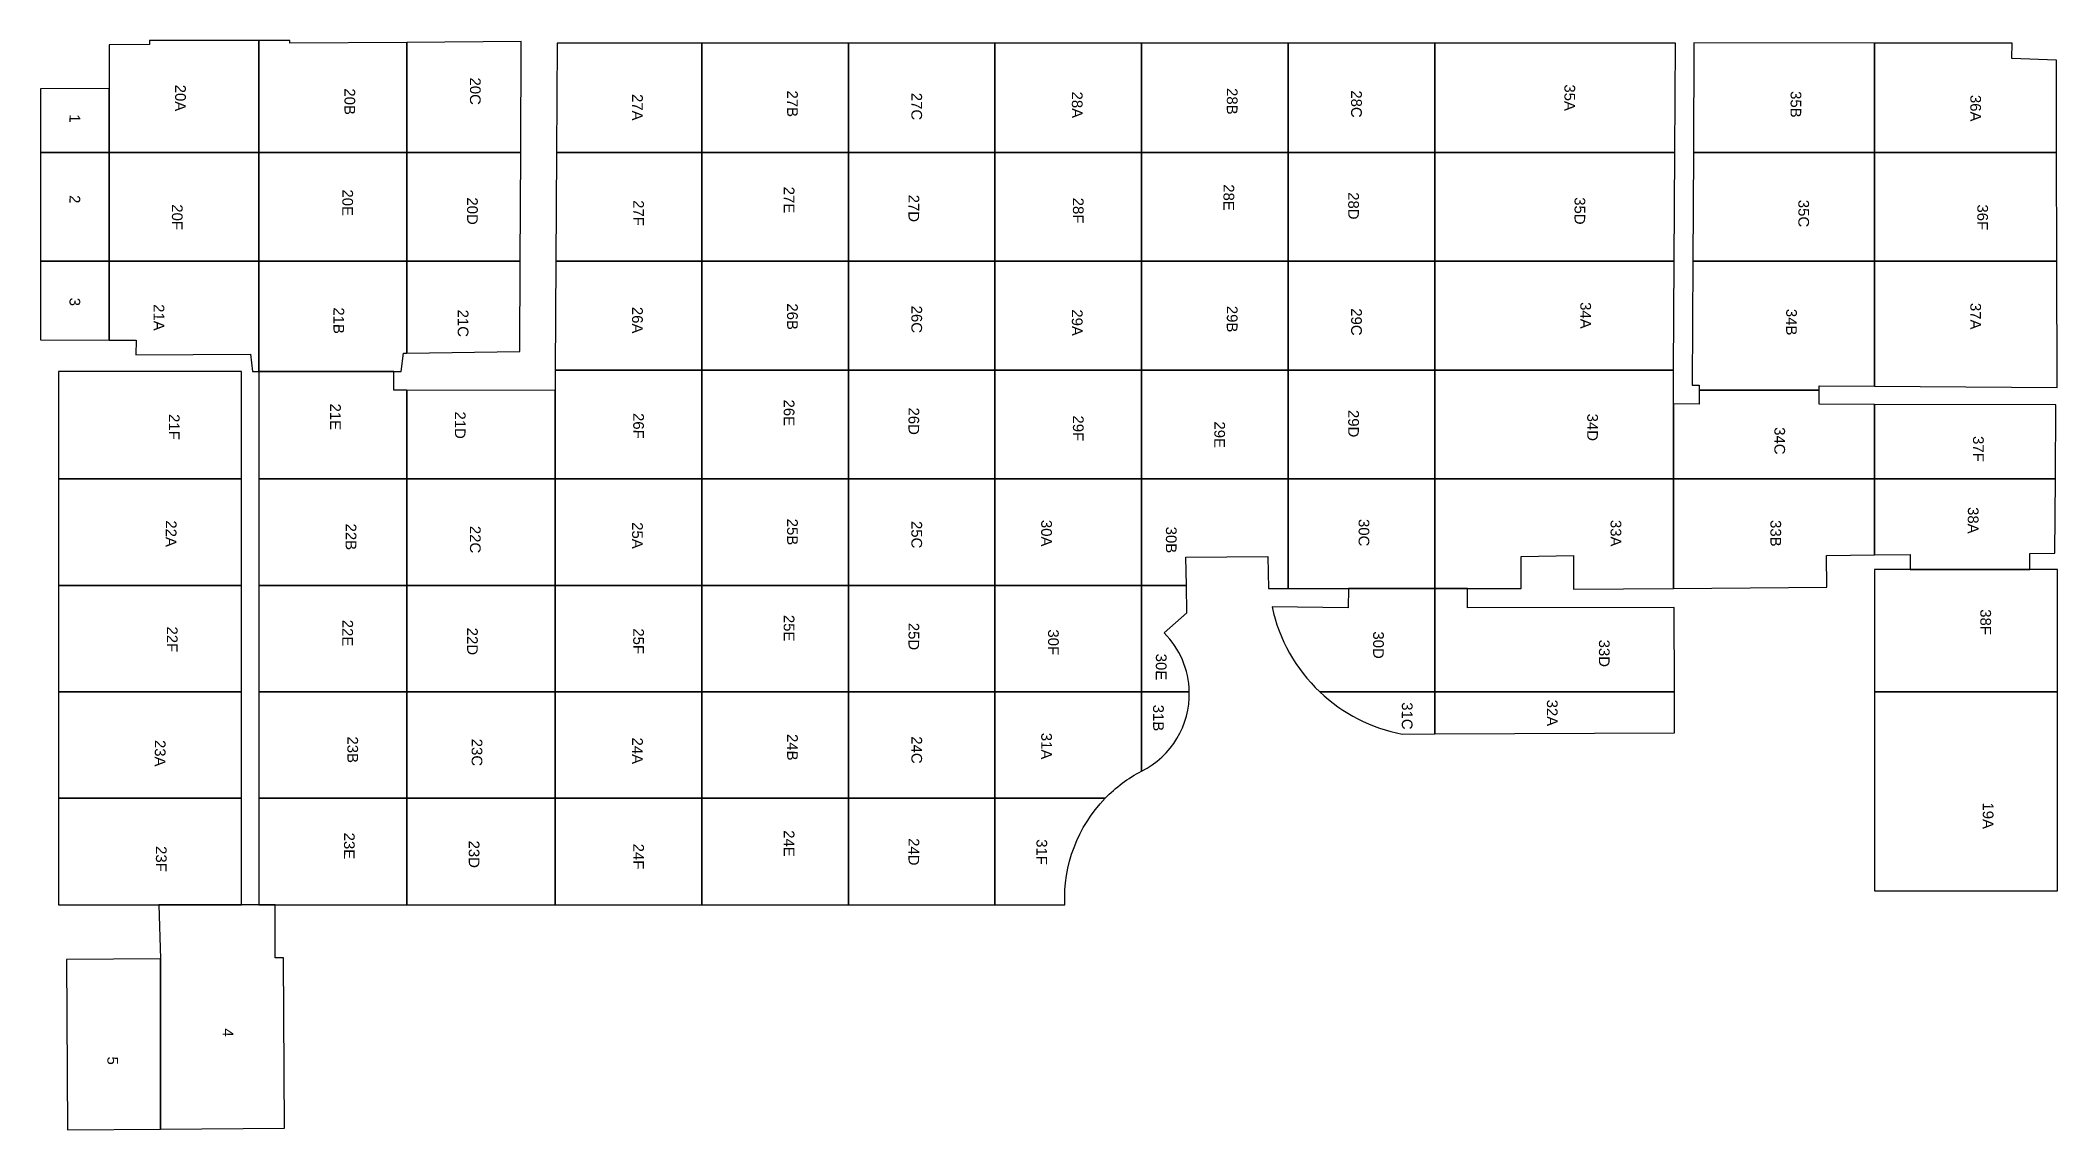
# Model space of a CAD drawing. Header units: millimetres. Extents: x 7599 to 20811, y 884 to 8017.
import ezdxf

# ---------------------------------------------------------------- set-up
doc = ezdxf.new("R2010")
doc.units = ezdxf.units.MM
doc.layers.add('Numerazione lastre', color=4, linetype='Continuous')
doc.layers.add('Polilinee pavimenti', color=7, linetype='Continuous')
doc.styles.get("Standard").update_dxf_attribs({"font": 'arial.ttf'})

msp = doc.modelspace()

# ---------------------------------------------------------------- linework, layer by layer
at = {"layer": 'Polilinee pavimenti'}
for points in [[(9029, 7284), (9029, 8017), (8313, 8017), (8313, 7990), (8049, 7987), (8049, 7284)], [(10000, 7284), (10000, 8004), (9234, 7998), (9234, 8017), (9029, 8017), (9029, 7284)], [(10745, 7284), (10748, 8011), (10000, 8004), (10000, 7284)], [(11931, 7284), (11931, 7998), (10983, 7998), (10979, 7284)], [(12891, 7284), (12891, 7998), (11931, 7998), (11931, 7284)], [(13851, 7284), (13851, 7998), (12891, 7998), (12891, 7284)], [(14811, 7284), (14811, 7998), (13851, 7998), (13851, 7284)], [(15771, 7284), (15771, 7998), (14811, 7998), (14811, 7284)], [(16731, 7284), (16731, 7998), (15771, 7998), (15771, 7284)], [(18304, 7284), (18308, 7998), (16731, 7998), (16731, 7284)], [(19611, 7284), (19611, 8000), (18428, 8001), (18425, 7284)], [(20804, 7284), (20803, 7887), (20511, 7898), (20513, 8000), (19611, 8000), (19611, 7284)], [(8049, 7284), (8049, 7703), (7599, 7701), (7599, 7284)], [(8049, 6571), (8049, 7284), (7599, 7284), (7599, 6571)], [(9029, 6571), (9029, 7284), (8049, 7284), (8049, 6571)], [(10000, 6571), (10000, 7284), (9029, 7284), (9029, 6571)], [(10741, 6571), (10745, 7284), (10000, 7284), (10000, 6571)], [(11931, 6571), (11931, 7284), (10979, 7284), (10975, 6571)], [(12891, 6571), (12891, 7284), (11931, 7284), (11931, 6571)], [(13851, 6571), (13851, 7284), (12891, 7284), (12891, 6571)], [(14811, 6571), (14811, 7284), (13851, 7284), (13851, 6571)], [(15771, 6571), (15771, 7284), (14811, 7284), (14811, 6571)], [(16731, 6571), (16731, 7284), (15771, 7284), (15771, 6571)], [(18300, 6571), (18304, 7284), (16731, 7284), (16731, 6571)], [(19611, 6571), (19611, 7284), (18425, 7284), (18422, 6571)], [(20805, 6571), (20804, 7284), (19611, 7284), (19611, 6571)], [(8049, 6055), (8049, 6571), (7599, 6571), (7599, 6056)], [(8975, 5962), (8988, 5848), (9029, 5848), (9029, 6571), (8049, 6571), (8049, 6055), (8226, 6055), (8225, 5957)], [(9963, 5848), (9977, 5968), (10000, 5968), (10000, 6571), (9029, 6571), (9029, 5848)], [(10739, 5979), (10741, 6571), (10000, 6571), (10000, 5968)], [(11931, 5858), (11931, 6571), (10975, 6571), (10971, 5858)], [(12891, 5858), (12891, 6571), (11931, 6571), (11931, 5858)], [(13851, 5858), (13851, 6571), (12891, 6571), (12891, 5858)], [(14811, 5858), (14811, 6571), (13851, 6571), (13851, 5858)], [(15771, 5858), (15771, 6571), (14811, 6571), (14811, 5858)], [(16731, 5858), (16731, 6571), (15771, 6571), (15771, 5858)], [(18296, 5858), (18300, 6571), (16731, 6571), (16731, 5858)], [(19248, 5727), (19248, 5755), (19611, 5753), (19611, 6571), (18422, 6571), (18418, 5759), (18464, 5759), (18464, 5727)], [(20807, 5745), (20805, 6571), (19611, 6571), (19611, 5753)], [(8917, 5145), (8917, 5848), (7717, 5848), (7717, 5145)], [(10000, 5145), (10000, 5727), (9915, 5727), (9915, 5848), (9029, 5848), (9029, 5145)], [(11931, 5145), (11931, 5858), (10971, 5858), (10971, 5145)], [(12891, 5145), (12891, 5858), (11931, 5858), (11931, 5145)], [(13851, 5145), (13851, 5858), (12891, 5858), (12891, 5145)], [(14811, 5145), (14811, 5858), (13851, 5858), (13851, 5145)], [(15771, 5145), (15771, 5858), (14811, 5858), (14811, 5145)], [(16731, 5145), (16731, 5858), (15771, 5858), (15771, 5145)], [(18296, 5145), (18296, 5858), (16731, 5858), (16731, 5145)], [(10971, 5145), (10971, 5725), (10000, 5727), (10000, 5145)], [(19611, 5145), (19611, 5633), (19248, 5634), (19248, 5727), (18464, 5727), (18463, 5636), (18296, 5637), (18296, 5145)], [(20797, 5145), (20800, 5630), (19611, 5633), (19611, 5145)], [(8917, 4448), (8917, 5145), (7717, 5145), (7717, 4448)], [(10000, 4448), (10000, 5145), (9029, 5145), (9029, 4448)], [(10971, 4448), (10971, 5145), (10000, 5145), (10000, 4448)], [(11931, 4448), (11931, 5145), (10971, 5145), (10971, 4448)], [(12891, 4448), (12891, 5145), (11931, 5145), (11931, 4448)], [(13851, 4448), (13851, 5145), (12891, 5145), (12891, 4448)], [(14811, 4448), (14811, 5145), (13851, 5145), (13851, 4448)], [(15105, 4448), (15101, 4634), (15639, 4638), (15642, 4427), (15771, 4427), (15771, 5145), (14811, 5145), (14811, 4448)], [(16731, 4427), (16731, 5145), (15771, 5145), (15771, 4427)], [(18296, 4428), (18296, 5145), (16731, 5145), (16731, 4427), (17298, 4427), (17298, 4637), (17640, 4644), (17641, 4423)], [(19300, 4436), (19298, 4645), (19611, 4648), (19611, 5145), (18296, 5145), (18296, 4428)], [(20629, 4552), (20629, 4657), (20793, 4659), (20797, 5145), (19611, 5145), (19611, 4648), (19844, 4650), (19844, 4552)], [(20811, 3751), (20811, 4552), (19611, 4552), (19611, 3751)], [(8917, 3751), (8917, 4448), (7717, 4448), (7717, 3751)], [(10000, 3751), (10000, 4448), (9029, 4448), (9029, 3751)], [(10971, 3751), (10971, 4448), (10000, 4448), (10000, 3751)], [(11931, 3751), (11931, 4448), (10971, 4448), (10971, 3751)], [(12891, 3751), (12891, 4448), (11931, 4448), (11931, 3751)], [(13851, 3751), (13851, 4448), (12891, 4448), (12891, 3751)], [(14811, 3751), (14811, 4448), (13851, 4448), (13851, 3751)], [(18301, 3751), (18300, 4304), (16945, 4301), (16945, 4427), (16731, 4427), (16731, 3751)], [(8917, 3054), (8917, 3751), (7717, 3751), (7717, 3054)], [(10000, 3054), (10000, 3751), (9029, 3751), (9029, 3054)], [(10971, 3054), (10971, 3751), (10000, 3751), (10000, 3054)], [(11931, 3054), (11931, 3751), (10971, 3751), (10971, 3054)], [(12891, 3054), (12891, 3751), (11931, 3751), (11931, 3054)], [(13851, 3054), (13851, 3751), (12891, 3751), (12891, 3054)], [(18301, 3482), (18301, 3751), (16731, 3751), (16731, 3476)], [(20811, 2447), (20811, 3751), (19611, 3751), (19611, 2447)], [(8917, 2357), (8917, 3054), (7717, 3054), (7717, 2357)], [(10000, 2357), (10000, 3054), (9029, 3054), (9029, 2357)], [(10971, 2357), (10971, 3054), (10000, 3054), (10000, 2357)], [(11931, 2357), (11931, 3054), (10971, 3054), (10971, 2357)], [(12891, 2357), (12891, 3054), (11931, 3054), (11931, 2357)], [(13851, 2357), (13851, 3054), (12891, 3054), (12891, 2357)], [(9199, 894), (9191, 2009), (9136, 2009), (9137, 2357), (8376, 2357), (8385, 2003), (8385, 888)], [(8385, 888), (8385, 2003), (7770, 1999), (7777, 884)]]:
    msp.add_lwpolyline(points, close=True, dxfattribs=at)
for points in [[(15124, 3751, 0.192607), (14959, 4137), (15108, 4268), (15105, 4448), (14811, 4448), (14811, 3751)], [(16731, 3751), (16731, 4427), (16166, 4427), (16165, 4302), (15666, 4307, 0.15132), (15978, 3751)], [(14573, 3054, -0.079501), (14811, 3232), (14811, 3751), (13851, 3751), (13851, 3054)], [(15124, 3751), (14811, 3751), (14811, 3232, 0.291432)], [(16731, 3476), (16731, 3751), (15978, 3751, 0.144124), (16519, 3475)], [(14573, 3054), (13851, 3054), (13851, 2357), (14309, 2357, -0.206856)]]:
    msp.add_lwpolyline(points, format="xyb", close=True, dxfattribs=at)

# ---------------------------------------------------------------- texts
at = {"layer": 'Numerazione lastre', "color": 1, "char_height": 70, "width": 243.95, "attachment_point": 1, "rotation": 269.8487}
for s, insert in [('20A', (8552, 7727)), ('20B', (9661, 7703)), ('20C', (10483, 7774)), ('27B', (12560, 7689)), ('27C', (13374, 7674)), ('28A', (14425, 7682)), ('28B', (15440, 7705)), ('28C', (16254, 7690)), ('35A', (17651, 7729)), ('35B', (19132, 7685)), ('27A', (11545, 7666)), ('36A', (20309, 7660)), ('1', (7860, 7533)), ('20E', (9647, 7041)), ('27E', (12538, 7059)), ('27D', (13355, 7007)), ('28E', (15418, 7075)), ('28D', (16235, 7023)), ('2', (7860, 7004)), ('20F', (8531, 6944)), ('20D', (10464, 6989)), ('27F', (11552, 6971)), ('28F', (14432, 6987)), ('35D', (17717, 6990)), ('35C', (19183, 6973)), ('36F', (20355, 6943)), ('3', (7860, 6332)), ('21A', (8411, 6290)), ('21B', (9589, 6269)), ('21C', (10403, 6254)), ('26A', (11545, 6272)), ('26B', (12560, 6295)), ('26C', (13374, 6280)), ('29A', (14425, 6256)), ('29B', (15440, 6279)), ('29C', (16254, 6263)), ('34A', (17755, 6303)), ('34B', (19103, 6259)), ('37A', (20309, 6298)), ('21F', (8511, 5570)), ('21E', (9567, 5639)), ('21D', (10384, 5587)), ('26F', (11552, 5577)), ('26E', (12538, 5665)), ('26D', (13355, 5613)), ('29F', (14432, 5561)), ('29D', (16235, 5597)), ('34D', (17800, 5573)), ('29E', (15358, 5522)), ('34C', (19026, 5484)), ('37F', (20327, 5426)), ('38A', (20293, 4961)), ('22A', (8491, 4874)), ('22B', (9669, 4853)), ('22C', (10483, 4838)), ('25A', (11545, 4862)), ('25B', (12560, 4885)), ('25C', (13374, 4870)), ('30A', (14224, 4877)), ('30B', (15041, 4833)), ('30C', (16303, 4883)), ('33A', (17953, 4877)), ('33B', (19000, 4876)), ('25E', (12538, 4255)), ('38F', (20375, 4292)), ('22F', (8498, 4179)), ('22E', (9647, 4223)), ('22D', (10464, 4171)), ('25F', (11552, 4167)), ('25D', (13355, 4203)), ('30F', (14269, 4160)), ('30D', (16398, 4147)), ('30E', (14975, 4001)), ('33D', (17877, 4093)), ('31B', (14957, 3667)), ('31C', (16586, 3683)), ('32A', (17536, 3700)), ('23B', (9680, 3459)), ('23C', (10494, 3444)), ('24A', (11545, 3452)), ('24B', (12560, 3475)), ('24C', (13374, 3460)), ('31A', (14224, 3483)), ('23A', (8419, 3436)), ('19A', (20391, 3027)), ('23E', (9658, 2829)), ('24E', (12538, 2845)), ('24D', (13355, 2793)), ('31F', (14193, 2786)), ('23F', (8426, 2741)), ('23D', (10475, 2777)), ('24F', (11552, 2757)), ('4', (8863, 1547)), ('5', (8108, 1363))]:
    msp.add_mtext(s, dxfattribs=dict(at, insert=insert))

doc.saveas('drawing.dxf')
